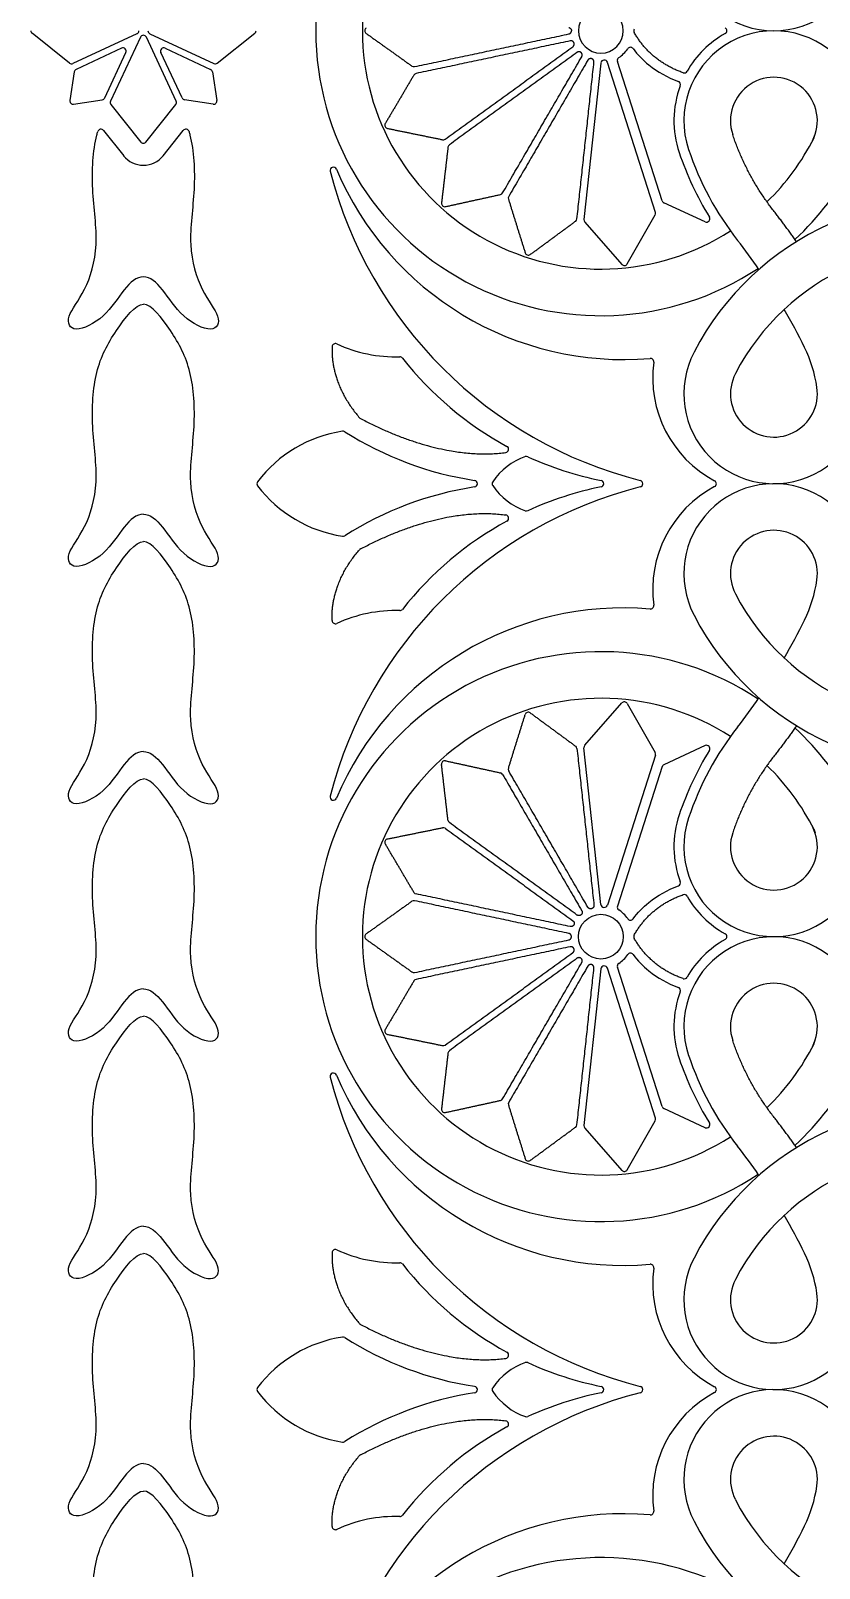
# Model space of a CAD drawing. Header units: millimetres. Extents: x -100 to 100, y -100 to 100.
# Drawn here: x -100 to -83.12, y -32.94 to 0 of the extents above; entities that cross this region are included whole.
import ezdxf

# ---------------------------------------------------------------- set-up
doc = ezdxf.new("R2010")
doc.units = ezdxf.units.MM
doc.header["$MEASUREMENT"] = 0
doc.layers.add('Layer 03', color=5, linetype='Continuous')

msp = doc.modelspace()

# ---------------------------------------------------------------- linework, layer by layer
at = {"layer": 'Layer 03'}
for p, q in [((-97.653, -0.137), (-98.292, -1.509)), ((-96.885, -1.509), (-97.525, -0.137)), ((-98.057, -0.374), (-99.028, -0.827)), ((-98.416, -1.44), (-97.963, -0.468)), ((-96.761, -1.44), (-97.215, -0.468)), ((-97.121, -0.374), (-96.149, -0.827)), ((-86.483, -3.642), (-87.44, -0.656)), ((-87.792, -0.691), (-88.156, -4.046)), ((-86.625, -3.891), (-87.655, -0.677)), ((-98.284, -1.583), (-97.644, -2.385)), ((-97.534, -2.385), (-96.894, -1.583)), ((-98.443, -2.136), (-98.011, -2.678)), ((-97.167, -2.678), (-96.734, -2.136)), ((-87.229, -4.995), (-86.631, -3.947)), ((-85.56, -4.093), (-86.446, -3.684)), ((-88.139, -4.1), (-87.343, -5.006)), ((-88.139, -15.309), (-87.343, -14.403)), ((-87.229, -14.414), (-86.631, -15.462)), ((-87.792, -18.719), (-88.156, -15.363)), ((-85.56, -15.316), (-86.446, -15.725)), ((-86.625, -15.518), (-87.655, -18.732)), ((-86.483, -15.767), (-87.44, -18.753)), ((-86.625, -23.3), (-87.655, -20.086)), ((-86.483, -23.051), (-87.44, -20.066)), ((-87.792, -20.1), (-88.156, -23.455)), ((-87.229, -24.404), (-86.631, -23.357)), ((-85.56, -23.502), (-86.446, -23.094)), ((-88.139, -23.509), (-87.343, -24.416))]:
    msp.add_line(p, q, dxfattribs=at)
for points in [[(-99.172, -0.695), (-99.973, -0.055)], [(-97.726, -0.064), (-99.098, -0.704)], [(-97.452, -0.064), (-96.08, -0.704)], [(-96.006, -0.695), (-95.204, -0.055)], [(-99.068, -0.881), (-99.163, -1.494)], [(-96.109, -0.881), (-96.015, -1.494)], [(-99.082, -1.574), (-98.469, -1.48)], [(-96.095, -1.574), (-96.708, -1.48)]]:
    msp.add_lwpolyline(points, dxfattribs=at)
msp.add_circle((-87.793, -19.409), 0.48, dxfattribs=at)
for centre, radius, start, end in [((-87.793, 0), 6.105, 56.5062, 180), ((-87.793, 0), 5.107, 57.1032, 180), ((-84.089, 1.928), 1.928, 161.4283, 27.5), ((-87.793, 0), 0.48, 0, 180), ((-92.778, 0), 0.0704, 125.4977, 180), ((-87.021, 0), 0.0704, 150.0428, 180), ((-85.168, 0), 0.0704, 0, 60.7518), ((-99.93, 0), 0.0704, 180, 231.4154), ((-97.755, 0), 0.0704, 295, 0), ((-97.589, -0.167), 0.0704, 25, 155), ((-97.422, 0), 0.0704, 180, 245), ((-95.248, 0), 0.0704, 308.5846, 0), ((-87.793, 0), 6.105, 180, 303.4938), ((-87.793, 0), 5.107, 180, 302.8968), ((-92.778, 0), 0.0704, 180, 234.5023), ((-87.793, 0), 0.48, 180, 360), ((-87.021, 0), 0.0704, 180, 209.9572), ((-84.089, -1.928), 1.928, 332.5, 198.5717), ((-84.089, -1.928), 2.14, 119.2482, 150.307), ((-85.168, 0), 0.0704, 299.2482, 360), ((-98.027, -0.438), 0.0704, 335, 115), ((-97.151, -0.438), 0.0704, 65, 205), ((-87.722, -0.698), 0.0704, 17.765, 173.8172), ((-87.373, -0.635), 0.0704, 123.5099, 197.765), ((-87.793, 0), 0.691, 303.5099, 326.113), ((-87.161, -0.425), 0.0704, 37.3775, 146.113), ((-99.128, -0.64), 0.0704, 231.4154, 295), ((-98.999, -0.891), 0.0704, 115, 171.2435), ((-96.179, -0.891), 0.0704, 8.7565, 65), ((-96.05, -0.64), 0.0704, 245, 308.5846), ((-91.797, -0.7), 0.0704, 234.5023, 281.9739), ((-91.736, -0.985), 0.0704, 101.9663, 149.4455), ((-86.009, -0.834), 0.0704, 250.5333, 330.307), ((-84.089, -1.928), 2.14, 159.4855, 198.5717), ((-86.159, -1.154), 0.0704, 339.4855, 69.7509), ((-84.089, -1.928), 0.93, 332.5, 198.5717), ((-99.093, -1.504), 0.0704, 171.2435, 278.7565), ((-98.48, -1.41), 0.0704, 278.7565, 335), ((-98.229, -1.539), 0.0704, 155, 218.5846), ((-96.949, -1.539), 0.0704, 321.4154, 25), ((-96.697, -1.41), 0.0704, 205, 261.2435), ((-96.084, -1.504), 0.0704, 261.2435, 8.7565), ((-98.498, -2.18), 0.0704, 38.5846, 164.2415), ((-96.679, -2.18), 0.0704, 15.7585, 141.4154), ((-92.349, -2.024), 0.0704, 149.4455, 258.4501), ((-87.793, 0), 5.107, 314.1258, 333.3181), ((-97.589, -2.341), 0.0704, 218.5846, 321.4154), ((-91.168, -2.265), 0.0704, 258.4501, 305.9217), ((-90.997, -2.501), 0.0704, 125.9217, 173.3932), ((-79.721, -0.461), 6.747, 198.5717, 211.5567), ((-79.721, -0.461), 6.536, 198.5717, 218.0721), ((-97.589, -2.341), 0.54, 218.5846, 321.4154), ((-93.522, -2.994), 0.0704, 22.9015, 194.4595), ((-87.793, 0), 6.105, 312.8864, 332.5), ((-84.671, -0.712), 9.211, 194.4595, 255.6746), ((-87.307, -0.369), 6.675, 202.9015, 274.8891), ((-89.958, -3.44), 0.0704, 282.3979, 329.8694), ((-89.706, -3.586), 0.0704, 149.8694, 197.341), ((-80.384, -9.705), 6.105, 0, 152.5004), ((-91.136, -3.699), 0.0704, 173.3932, 282.3979), ((-86.692, -3.913), 0.0704, 330.2934, 17.765), ((-86.416, -3.62), 0.0704, 197.765, 245.2366), ((-88.375, -4.022), 0.0704, 306.3456, 353.8172), ((-88.086, -4.054), 0.0704, 173.8172, 221.2888), ((-85.53, -4.029), 0.0704, 245.2366, 31.5567), ((-80.384, -9.705), 5.107, 0, 152.5), ((-94.945, -12.386), 12.802, 34.6123, 38.0717), ((-89.347, -4.737), 0.0704, 197.341, 306.3456), ((-87.29, -4.96), 0.0704, 221.2888, 330.2934), ((-94.945, -12.386), 12.802, 25.9504, 30.0797), ((-93.478, -6.773), 0.0704, 65.2074, 177.687), ((-92.184, -3.971), 3.016, 245.2074, 271.6301), ((-84.089, -7.776), 1.928, 152.5011, 8.4745), ((-86.083, -8.073), 2.947, 8.4745, 25.9504), ((-92.096, -7.056), 0.0704, 38.0617, 91.6301), ((-86.363, -2.567), 7.211, 218.0617, 241.4993), ((-86.733, -7.09), 0.0704, 352.2945, 94.8891), ((-84.186, -7.435), 2.499, 172.2945, 242.041), ((-84.089, -7.776), 0.93, 152.5, 8.4745), ((-92.908, -8.244), 0.0704, 221.2726, 242.1142), ((-92.908, -11.349), 2.8, 98.6094, 142.9523), ((-93.317, -8.65), 0.0704, 57.6169, 98.6094), ((-89.392, -2.462), 7.257, 237.6169, 261.2498), ((-88.94, -10.455), 1.411, 109.4861, 145.9693), ((-89.838, -8.966), 0.0704, 277.6175, 61.4993), ((-89.388, -9.191), 0.0704, 65.4591, 109.4861), ((-86.363, -2.567), 7.211, 245.4591, 258.5844), ((-95.087, -9.705), 0.0704, 142.9523, 217.0477), ((-92.908, -8.06), 2.8, 217.0477, 261.3906), ((-84.671, -18.697), 9.211, 104.3254, 165.5405), ((-89.392, -16.947), 7.257, 98.7502, 122.3831), ((-90.507, -9.705), 0.0704, 278.7502, 81.2498), ((-90.052, -9.705), 0.0704, 145.9693, 214.0307), ((-88.94, -8.954), 1.411, 214.0307, 250.5139), ((-86.363, -16.842), 7.211, 101.4156, 114.5409), ((-87.804, -9.705), 0.0704, 281.4156, 78.5844), ((-86.967, -9.705), 0.0704, 284.3254, 75.6746), ((-84.186, -11.974), 2.499, 117.959, 187.7055), ((-84.089, -11.633), 1.928, 351.5255, 207.4989), ((-80.384, -9.705), 6.105, 207.4996, 360), ((-85.391, -9.705), 0.0704, 297.959, 62.041), ((-80.384, -9.705), 5.107, 207.5, 360), ((-86.363, -16.842), 7.211, 118.5007, 141.9383), ((-89.838, -10.443), 0.0704, 298.5007, 82.3825), ((-89.388, -10.218), 0.0704, 250.5139, 294.5409), ((-93.317, -10.759), 0.0704, 261.3906, 302.3831), ((-84.089, -11.633), 0.93, 351.5255, 207.5), ((-92.908, -11.165), 0.0704, 117.8858, 138.7274), ((-86.083, -11.336), 2.947, 334.0496, 351.5255), ((-87.307, -19.04), 6.675, 85.1109, 157.0985), ((-92.184, -15.438), 3.016, 88.3699, 114.7926), ((-92.096, -12.353), 0.0704, 268.3699, 321.9383), ((-86.733, -12.319), 0.0704, 265.1109, 7.7055), ((-93.478, -12.636), 0.0704, 182.313, 294.7926), ((-94.945, -7.023), 12.802, 329.9203, 334.0496), ((-87.793, -19.409), 6.105, 56.5062, 180), ((-87.793, -19.409), 5.107, 57.1032, 180), ((-87.29, -14.449), 0.0704, 29.7066, 138.7112), ((-94.945, -7.023), 12.802, 321.9283, 325.3877), ((-89.347, -14.672), 0.0704, 53.6544, 162.659), ((-79.721, -18.948), 6.536, 141.9279, 161.4283), ((-87.793, -19.409), 6.105, 27.5, 47.1136), ((-88.375, -15.387), 0.0704, 6.1828, 53.6544), ((-88.086, -15.355), 0.0704, 138.7112, 186.1828), ((-86.692, -15.497), 0.0704, 342.235, 29.7066), ((-79.721, -18.948), 6.747, 148.4433, 161.4283), ((-85.53, -15.38), 0.0704, 328.4433, 114.7634), ((-91.136, -15.71), 0.0704, 77.6021, 186.6068), ((-89.706, -15.823), 0.0704, 162.659, 210.1306), ((-86.416, -15.789), 0.0704, 114.7634, 162.235), ((-87.793, -19.409), 5.107, 26.6819, 45.8742), ((-89.958, -15.969), 0.0704, 30.1306, 77.6021), ((-93.522, -16.415), 0.0704, 165.5405, 337.0985), ((-84.089, -17.481), 2.14, 161.4283, 200.5145), ((-84.089, -17.481), 1.928, 161.4283, 27.5), ((-91.168, -17.144), 0.0704, 54.0783, 101.5499), ((-90.997, -16.908), 0.0704, 186.6068, 234.0783), ((-84.089, -17.481), 0.93, 161.4283, 27.5), ((-92.349, -17.386), 0.0704, 101.5499, 210.5545), ((-86.159, -18.255), 0.0704, 290.2491, 20.5145), ((-91.797, -18.709), 0.0704, 78.0261, 125.4977), ((-91.736, -18.424), 0.0704, 210.5545, 258.0261), ((-87.722, -18.711), 0.0704, 186.1828, 342.235), ((-87.373, -18.774), 0.0704, 162.235, 236.4901), ((-86.009, -18.576), 0.0704, 29.693, 109.4667), ((-84.089, -17.481), 2.14, 209.693, 240.7518), ((-87.793, -19.409), 0.691, 33.887, 56.4901), ((-87.161, -18.985), 0.0704, 213.887, 322.6225), ((-87.793, -19.409), 6.105, 180, 303.4938), ((-87.793, -19.409), 5.107, 180, 302.8968), ((-92.778, -19.409), 0.0704, 125.4977, 234.5023), ((-87.021, -19.409), 0.0704, 150.0428, 209.9572), ((-84.089, -21.338), 1.928, 332.5, 198.5717), ((-85.168, -19.409), 0.0704, 299.2482, 60.7518), ((-87.161, -19.834), 0.0704, 37.3775, 146.113), ((-84.089, -21.338), 2.14, 119.2482, 150.307), ((-87.722, -20.107), 0.0704, 17.765, 173.8172), ((-87.373, -20.044), 0.0704, 123.5099, 197.765), ((-87.793, -19.409), 0.691, 303.5099, 326.113), ((-91.797, -20.109), 0.0704, 234.5023, 281.9739), ((-91.736, -20.394), 0.0704, 101.9663, 149.4455), ((-86.009, -20.243), 0.0704, 250.5333, 330.307), ((-84.089, -21.338), 0.93, 332.5, 198.5717), ((-84.089, -21.338), 2.14, 159.4855, 198.5717), ((-86.159, -20.563), 0.0704, 339.4855, 69.7509), ((-92.349, -21.433), 0.0704, 149.4455, 258.4501), ((-91.168, -21.674), 0.0704, 258.4501, 305.9217), ((-87.793, -19.409), 5.107, 314.1258, 333.3181), ((-90.997, -21.91), 0.0704, 125.9217, 173.3932), ((-79.721, -19.87), 6.747, 198.5717, 211.5567), ((-79.721, -19.87), 6.536, 198.5717, 218.0721), ((-93.522, -22.403), 0.0704, 22.9015, 194.4595), ((-87.307, -19.778), 6.675, 202.9015, 274.8891), ((-87.793, -19.409), 6.105, 312.8864, 332.5), ((-84.671, -20.121), 9.211, 194.4595, 255.6746), ((-89.958, -22.849), 0.0704, 282.3979, 329.8694), ((-89.706, -22.995), 0.0704, 149.8694, 197.341), ((-86.416, -23.03), 0.0704, 197.765, 245.2366), ((-80.384, -29.114), 6.105, 0, 152.5004), ((-91.136, -23.108), 0.0704, 173.3932, 282.3979), ((-86.692, -23.322), 0.0704, 330.2934, 17.765), ((-88.375, -23.432), 0.0704, 306.3456, 353.8172), ((-88.086, -23.463), 0.0704, 173.8172, 221.2888), ((-85.53, -23.438), 0.0704, 245.2366, 31.5567), ((-80.384, -29.114), 5.107, 0, 152.5), ((-94.945, -31.795), 12.802, 34.6123, 38.0717), ((-89.347, -24.146), 0.0704, 197.341, 306.3456), ((-87.29, -24.369), 0.0704, 221.2888, 330.2934), ((-94.945, -31.795), 12.802, 25.9504, 30.0797), ((-93.478, -26.182), 0.0704, 65.2074, 177.687), ((-92.184, -23.38), 3.016, 245.2074, 271.6301), ((-84.089, -27.185), 1.928, 152.5011, 8.4745), ((-86.083, -27.482), 2.947, 8.4745, 25.9504), ((-92.096, -26.465), 0.0704, 38.0617, 91.6301), ((-86.363, -21.976), 7.211, 218.0617, 241.4993), ((-86.733, -26.499), 0.0704, 352.2945, 94.8891), ((-84.186, -26.844), 2.499, 172.2945, 242.041), ((-84.089, -27.185), 0.93, 152.5, 8.4745), ((-92.908, -30.758), 2.8, 98.6094, 142.9523), ((-93.317, -28.059), 0.0704, 57.6169, 98.6094), ((-89.392, -21.871), 7.257, 237.6169, 261.2498), ((-92.908, -27.653), 0.0704, 221.2726, 242.1142), ((-89.838, -28.375), 0.0704, 277.6175, 61.4993), ((-88.94, -29.864), 1.411, 109.4861, 145.9693), ((-89.388, -28.6), 0.0704, 65.4591, 109.4861), ((-86.363, -21.976), 7.211, 245.4591, 258.5844), ((-95.087, -29.114), 0.0704, 142.9523, 217.0477), ((-92.908, -27.469), 2.8, 217.0477, 261.3906), ((-84.671, -38.106), 9.211, 104.3254, 165.5405), ((-89.392, -36.356), 7.257, 98.7502, 122.3831), ((-90.507, -29.114), 0.0704, 278.7502, 81.2498), ((-90.052, -29.114), 0.0704, 145.9693, 214.0307), ((-88.94, -28.363), 1.411, 214.0307, 250.5139), ((-86.363, -36.251), 7.211, 101.4156, 114.5409), ((-87.804, -29.114), 0.0704, 281.4156, 78.5844), ((-86.967, -29.114), 0.0704, 284.3254, 75.6746), ((-84.186, -31.383), 2.499, 117.959, 187.7055), ((-84.089, -31.042), 1.928, 351.5255, 207.4989), ((-80.384, -29.114), 6.105, 207.4996, 360), ((-85.391, -29.114), 0.0704, 297.959, 62.041), ((-80.384, -29.114), 5.107, 207.5, 360), ((-86.363, -36.251), 7.211, 118.5007, 141.9383), ((-89.838, -29.852), 0.0704, 298.5007, 82.3825), ((-89.388, -29.627), 0.0704, 250.5139, 294.5409), ((-93.317, -30.168), 0.0704, 261.3906, 302.3831), ((-84.089, -31.042), 0.93, 351.5255, 207.5), ((-92.908, -30.574), 0.0704, 117.8858, 138.7274), ((-86.083, -30.745), 2.947, 334.0496, 351.5255), ((-87.307, -38.449), 6.675, 85.1109, 157.0985), ((-92.184, -34.847), 3.016, 88.3699, 114.7926), ((-92.096, -31.762), 0.0704, 268.3699, 321.9383), ((-86.733, -31.728), 0.0704, 265.1109, 7.7055), ((-93.478, -32.045), 0.0704, 182.313, 294.7926), ((-94.945, -26.432), 12.802, 329.9203, 334.0496), ((-87.793, -38.818), 6.105, 56.5062, 180)]:
    msp.add_arc(centre, radius, start, end, dxfattribs=at)
for points, weights in [([(-88.48, 0.069), (-88.424, 0.057), (-88.424, 0)], [1, 0.777002533079, 0.999999997705]), ([(-88.48, -0.069), (-88.424, -0.057), (-88.424, 0)], [1, 0.777002533079, 0.999999997705]), ([(-84.081, -3.876), (-84.668, -3.127), (-84.971, -2.225)], [1, 0.985555526944, 1]), ([(-83.23, -2.293), (-83.218, -2.259), (-83.207, -2.225)], [0.998930088524, 0.99944361276, 1]), ([(-83.606, -4.519), (-83.834, -4.191), (-84.081, -3.876)], [0.997776199129, 0.998468414763, 1]), ([(-93.549, -6.77), (-93.581, -7.584), (-92.961, -8.291)], [0.991086190686, 0.931627267798, 0.998993724523]), ([(-92.941, -8.307), (-91.213, -9.221), (-89.828, -9.036)], [0.996253518444, 0.951418316504, 0.992804499628]), ([(-92.941, -11.103), (-91.213, -10.188), (-89.828, -10.373)], [0.996253518444, 0.951418316504, 0.992804499628]), ([(-93.549, -12.639), (-93.581, -11.825), (-92.961, -11.118)], [0.991086190686, 0.931627267798, 0.998993724523]), ([(-83.606, -14.89), (-83.834, -15.218), (-84.081, -15.533)], [0.997776199129, 0.998468414763, 1]), ([(-84.081, -15.533), (-84.668, -16.282), (-84.971, -17.184)], [1, 0.985555526944, 1]), ([(-83.23, -17.116), (-83.218, -17.15), (-83.207, -17.184)], [0.998930088524, 0.99944361276, 1]), ([(-84.081, -23.285), (-84.668, -22.536), (-84.971, -21.634)], [1, 0.985555526944, 1]), ([(-83.23, -21.702), (-83.218, -21.668), (-83.207, -21.634)], [0.998930088524, 0.99944361276, 1]), ([(-83.606, -23.928), (-83.834, -23.6), (-84.081, -23.285)], [0.997776199129, 0.998468414763, 1]), ([(-93.549, -26.179), (-93.581, -26.993), (-92.961, -27.7)], [0.991086190686, 0.931627267798, 0.998993724523]), ([(-92.941, -27.716), (-91.213, -28.63), (-89.828, -28.445)], [0.996253518444, 0.951418316504, 0.992804499628]), ([(-92.941, -30.512), (-91.213, -29.597), (-89.828, -29.782)], [0.996253518444, 0.951418316504, 0.992804499628]), ([(-93.549, -32.048), (-93.581, -31.234), (-92.961, -30.528)], [0.991086190686, 0.931627267798, 0.998993724523])]:
    msp.add_rational_spline(points, weights, degree=2, dxfattribs=at)
for points, degree in [([(-92.819, -0.057), (-92.328, -0.407), (-91.838, -0.758)], 2), ([(-91.782, -0.769), (-90.131, -0.419), (-88.48, -0.069)], 2), ([(-88.45, -0.217), (-90.1, -0.566), (-91.751, -0.916)], 2), ([(-86.032, -0.9), (-86.725, -0.655), (-87.082, -0.035)], 2), ([(-91.126, -2.322), (-89.76, -1.332), (-88.394, -0.343)], 2), ([(-88.305, -0.464), (-89.672, -1.454), (-91.038, -2.444)], 2), ([(-89.897, -3.475), (-89.05, -2.016), (-88.203, -0.556)], 2), ([(-88.073, -0.631), (-88.92, -2.091), (-89.767, -3.551)], 2), ([(-87.105, -0.382), (-87.006, -0.512), (-86.893, -0.628), (-86.768, -0.73)], 3), ([(-91.797, -0.949), (-92.103, -1.469), (-92.41, -1.988)], 2), ([(-88.305, -4.03), (-88.123, -2.352), (-87.942, -0.674)], 2), ([(-86.768, -0.73), (-86.583, -0.882), (-86.37, -1.001), (-86.134, -1.088)], 3), ([(-92.363, -2.093), (-91.773, -2.213), (-91.182, -2.334)], 2), ([(-91.067, -2.493), (-91.136, -3.092), (-91.206, -3.691)], 2), ([(-91.121, -3.768), (-90.532, -3.638), (-89.943, -3.509)], 2), ([(-89.773, -3.607), (-89.594, -4.183), (-89.414, -4.758)], 2), ([(-89.305, -4.794), (-88.819, -4.437), (-88.333, -4.079)], 2), ([(-97.589, -10.356), (-97.734, -10.356), (-97.998, -10.583), (-98.4, -11.247), (-99.117, -11.596), (-99.279, -11.229), (-98.825, -10.705), (-98.518, -9.7), (-98.719, -8.48), (-98.647, -7.252), (-98.208, -6.43), (-97.755, -5.858), (-97.589, -5.858)], 3), ([(-97.589, -10.356), (-97.444, -10.356), (-97.179, -10.583), (-96.777, -11.247), (-96.06, -11.596), (-95.898, -11.229), (-96.353, -10.705), (-96.659, -9.7), (-96.459, -8.48), (-96.531, -7.252), (-96.969, -6.43), (-97.422, -5.858), (-97.589, -5.858)], 3), ([(-97.589, -15.442), (-97.734, -15.442), (-97.998, -15.669), (-98.4, -16.333), (-99.117, -16.682), (-99.279, -16.315), (-98.825, -15.791), (-98.518, -14.786), (-98.719, -13.566), (-98.647, -12.338), (-98.208, -11.516), (-97.755, -10.944), (-97.589, -10.944)], 3), ([(-97.589, -15.442), (-97.444, -15.442), (-97.179, -15.669), (-96.777, -16.333), (-96.06, -16.682), (-95.898, -16.315), (-96.353, -15.791), (-96.659, -14.786), (-96.459, -13.566), (-96.531, -12.338), (-96.969, -11.516), (-97.422, -10.944), (-97.589, -10.944)], 3), ([(-89.773, -15.802), (-89.594, -15.226), (-89.414, -14.651)], 2), ([(-89.305, -14.615), (-88.819, -14.973), (-88.333, -15.33)], 2), ([(-88.305, -15.379), (-88.123, -17.057), (-87.942, -18.735)], 2), ([(-91.067, -16.916), (-91.136, -16.317), (-91.206, -15.718)], 2), ([(-91.121, -15.641), (-90.532, -15.771), (-89.943, -15.9)], 2), ([(-97.589, -20.528), (-97.734, -20.528), (-97.998, -20.754), (-98.4, -21.419), (-99.117, -21.768), (-99.279, -21.401), (-98.825, -20.877), (-98.518, -19.871), (-98.719, -18.652), (-98.647, -17.424), (-98.208, -16.602), (-97.755, -16.029), (-97.589, -16.029)], 3), ([(-97.589, -20.528), (-97.444, -20.528), (-97.179, -20.754), (-96.777, -21.419), (-96.06, -21.768), (-95.898, -21.401), (-96.353, -20.877), (-96.659, -19.871), (-96.459, -18.652), (-96.531, -17.424), (-96.969, -16.602), (-97.422, -16.029), (-97.589, -16.029)], 3), ([(-89.897, -15.934), (-89.05, -17.393), (-88.203, -18.853)], 2), ([(-88.073, -18.778), (-88.92, -17.318), (-89.767, -15.858)], 2), ([(-92.363, -17.316), (-91.773, -17.196), (-91.182, -17.075)], 2), ([(-91.126, -17.087), (-89.76, -18.077), (-88.393, -19.067)], 2), ([(-88.305, -18.946), (-89.672, -17.955), (-91.038, -16.965)], 2), ([(-91.797, -18.46), (-92.103, -17.941), (-92.41, -17.421)], 2), ([(-86.768, -18.679), (-86.583, -18.528), (-86.37, -18.408), (-86.134, -18.321)], 3), ([(-91.838, -18.651), (-92.328, -19.002), (-92.819, -19.352)], 2), ([(-88.48, -19.34), (-90.131, -18.99), (-91.782, -18.64)], 2), ([(-88.449, -19.193), (-90.1, -18.843), (-91.751, -18.493)], 2), ([(-87.105, -19.027), (-87.006, -18.897), (-86.893, -18.781), (-86.768, -18.679)], 3), ([(-87.082, -19.374), (-86.725, -18.754), (-86.032, -18.509)], 2), ([(-92.819, -19.466), (-92.328, -19.817), (-91.838, -20.167)], 2), ([(-91.782, -20.178), (-90.131, -19.828), (-88.48, -19.478)], 2), ([(-88.45, -19.626), (-90.1, -19.976), (-91.751, -20.325)], 2), ([(-91.126, -21.731), (-89.76, -20.741), (-88.394, -19.752)], 2), ([(-86.032, -20.309), (-86.725, -20.064), (-87.082, -19.444)], 2), ([(-88.305, -19.873), (-89.672, -20.863), (-91.038, -21.853)], 2), ([(-89.897, -22.884), (-89.05, -21.425), (-88.203, -19.965)], 2), ([(-88.073, -20.041), (-88.92, -21.5), (-89.767, -22.96)], 2), ([(-88.305, -23.439), (-88.123, -21.761), (-87.942, -20.083)], 2), ([(-87.105, -19.791), (-87.006, -19.921), (-86.893, -20.037), (-86.768, -20.14)], 3), ([(-91.797, -20.358), (-92.103, -20.878), (-92.41, -21.397)], 2), ([(-86.768, -20.14), (-86.583, -20.291), (-86.37, -20.41), (-86.134, -20.497)], 3), ([(-97.589, -25.614), (-97.734, -25.614), (-97.998, -25.84), (-98.4, -26.505), (-99.117, -26.854), (-99.279, -26.487), (-98.825, -25.963), (-98.518, -24.957), (-98.719, -23.738), (-98.647, -22.509), (-98.208, -21.688), (-97.755, -21.115), (-97.589, -21.115)], 3), ([(-97.589, -25.614), (-97.444, -25.614), (-97.179, -25.84), (-96.777, -26.505), (-96.06, -26.854), (-95.898, -26.487), (-96.353, -25.963), (-96.659, -24.957), (-96.459, -23.738), (-96.531, -22.509), (-96.969, -21.688), (-97.422, -21.115), (-97.589, -21.115)], 3), ([(-92.363, -21.502), (-91.773, -21.622), (-91.182, -21.743)], 2), ([(-91.067, -21.902), (-91.136, -22.501), (-91.206, -23.1)], 2), ([(-91.121, -23.177), (-90.532, -23.047), (-89.943, -22.918)], 2), ([(-89.773, -23.016), (-89.594, -23.592), (-89.414, -24.167)], 2), ([(-89.305, -24.203), (-88.819, -23.846), (-88.333, -23.488)], 2), ([(-97.589, -30.7), (-97.734, -30.7), (-97.998, -30.926), (-98.4, -31.59), (-99.117, -31.94), (-99.279, -31.573), (-98.825, -31.049), (-98.518, -30.043), (-98.719, -28.824), (-98.647, -27.595), (-98.208, -26.774), (-97.755, -26.201), (-97.589, -26.201)], 3), ([(-97.589, -30.7), (-97.444, -30.7), (-97.179, -30.926), (-96.777, -31.59), (-96.06, -31.94), (-95.898, -31.573), (-96.353, -31.049), (-96.659, -30.043), (-96.459, -28.824), (-96.531, -27.595), (-96.969, -26.774), (-97.422, -26.201), (-97.589, -26.201)], 3), ([(-97.589, -35.786), (-97.734, -35.786), (-97.998, -36.012), (-98.4, -36.676), (-99.117, -37.026), (-99.279, -36.659), (-98.825, -36.135), (-98.518, -35.129), (-98.719, -33.91), (-98.647, -32.681), (-98.208, -31.86), (-97.755, -31.287), (-97.589, -31.287)], 3), ([(-97.589, -35.786), (-97.444, -35.786), (-97.179, -36.012), (-96.777, -36.676), (-96.06, -37.026), (-95.898, -36.659), (-96.353, -36.135), (-96.659, -35.129), (-96.459, -33.91), (-96.531, -32.681), (-96.969, -31.86), (-97.422, -31.287), (-97.589, -31.287)], 3)]:
    msp.add_open_spline(points, degree=degree, dxfattribs=at)
for points, weights, knots in [([(-88.394, -0.343), (-88.348, -0.309), (-88.371, -0.257), (-88.394, -0.205), (-88.45, -0.217)], [1, 0.776560308122, 1, 0.776560308122, 1], [6.4871414, 6.4871414, 6.4871414, 6.5689344, 6.5689344, 6.6507274, 6.6507274, 6.6507274]), ([(-88.203, -0.556), (-88.174, -0.507), (-88.216, -0.468), (-88.259, -0.43), (-88.305, -0.464)], [1, 0.777002532812, 1, 0.777002532812, 1], [3.7649943, 3.7649943, 3.7649943, 3.846703, 3.846703, 3.9284118, 3.9284118, 3.9284118]), ([(-87.942, -0.674), (-87.936, -0.618), (-87.99, -0.6), (-88.044, -0.582), (-88.073, -0.631)], [1, 0.777002534164, 1, 0.777002534164, 1], [3.7649943, 3.7649943, 3.7649943, 3.846703, 3.846703, 3.9284118, 3.9284118, 3.9284118]), ([(-87.942, -18.735), (-87.936, -18.791), (-87.99, -18.809), (-88.044, -18.827), (-88.073, -18.778)], [1, 0.777002534164, 1, 0.777002534164, 1], [3.7649943, 3.7649943, 3.7649943, 3.846703, 3.846703, 3.9284118, 3.9284118, 3.9284118]), ([(-88.393, -19.067), (-88.347, -19.101), (-88.37, -19.153), (-88.393, -19.205), (-88.449, -19.193)], [1, 0.777002534424, 1, 0.777002534424, 1], [6.4880822, 6.4880822, 6.4880822, 6.5697909, 6.5697909, 6.6514997, 6.6514997, 6.6514997]), ([(-88.203, -18.853), (-88.174, -18.902), (-88.216, -18.941), (-88.259, -18.979), (-88.305, -18.946)], [1, 0.777002532812, 1, 0.777002532812, 1], [3.7649943, 3.7649943, 3.7649943, 3.846703, 3.846703, 3.9284118, 3.9284118, 3.9284118]), ([(-88.48, -19.478), (-88.424, -19.466), (-88.424, -19.409), (-88.424, -19.352), (-88.48, -19.34)], [1, 0.777002531931, 1, 0.777002531931, 1], [4.039016, 4.039016, 4.039016, 4.1207247, 4.1207247, 4.2024335, 4.2024335, 4.2024335]), ([(-88.394, -19.752), (-88.348, -19.718), (-88.371, -19.666), (-88.394, -19.614), (-88.45, -19.626)], [1, 0.776560308122, 1, 0.776560308122, 1], [6.4871414, 6.4871414, 6.4871414, 6.5689344, 6.5689344, 6.6507274, 6.6507274, 6.6507274]), ([(-88.203, -19.965), (-88.174, -19.916), (-88.216, -19.877), (-88.259, -19.839), (-88.305, -19.873)], [1, 0.777002532812, 1, 0.777002532812, 1], [3.7649943, 3.7649943, 3.7649943, 3.846703, 3.846703, 3.9284118, 3.9284118, 3.9284118]), ([(-87.942, -20.083), (-87.936, -20.027), (-87.99, -20.009), (-88.044, -19.991), (-88.073, -20.041)], [1, 0.777002534164, 1, 0.777002534164, 1], [3.7649943, 3.7649943, 3.7649943, 3.846703, 3.846703, 3.9284118, 3.9284118, 3.9284118])]:
    msp.add_rational_spline(points, weights, degree=2, knots=knots, dxfattribs=at)
for points, knots in [([(-97.589, -5.271), (-97.734, -5.271), (-97.998, -5.497), (-98.4, -6.161), (-99.117, -6.51), (-99.279, -6.143), (-98.825, -5.619), (-98.518, -4.614), (-98.719, -3.394), (-98.669, -2.546), (-98.573, -2.185), (-98.566, -2.161)], [0, 0, 0, 0, 0.74598, 1.49196, 2.23794, 2.98392, 3.7299, 4.47588, 5.22186, 5.96784, 6.021784, 6.021784, 6.021784, 6.021784]), ([(-96.611, -2.161), (-96.605, -2.185), (-96.509, -2.546), (-96.459, -3.394), (-96.659, -4.614), (-96.353, -5.619), (-95.898, -6.143), (-96.06, -6.51), (-96.777, -6.161), (-97.179, -5.497), (-97.444, -5.271), (-97.589, -5.271)], [-6.021784, -6.021784, -6.021784, -6.021784, -5.967841, -5.22186, -4.47588, -3.7299, -2.98392, -2.23794, -1.49196, -0.74598, 0, 0, 0, 0])]:
    msp.add_open_spline(points, degree=3, knots=knots, dxfattribs=at)

doc.saveas('drawing.dxf')
